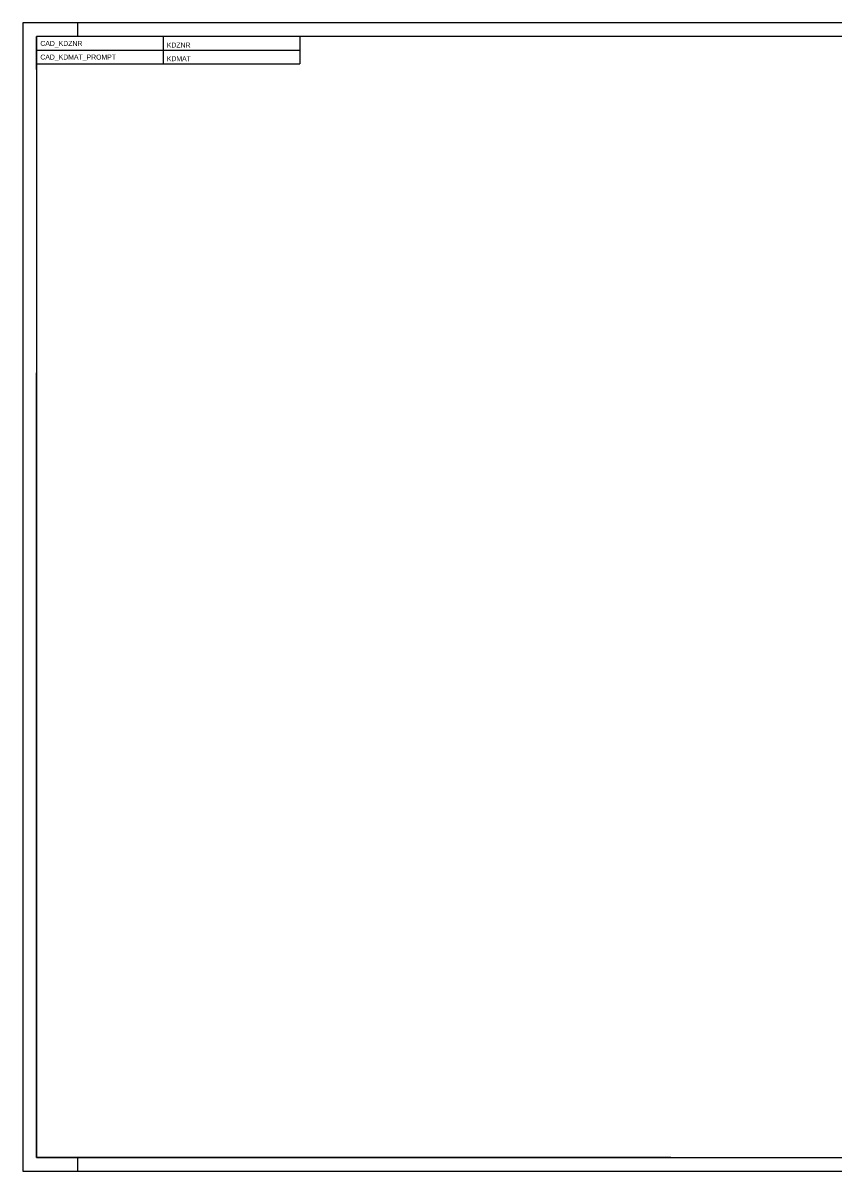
# Model space of a CAD drawing. Header units: millimetres. Extents: x -5 to 589, y -5 to 415.
# Drawn here: x -5 to 292, y -5 to 415 of the extents above; entities that cross this region are included whole.
import ezdxf

# ---------------------------------------------------------------- set-up
doc = ezdxf.new("R2010")
doc.units = ezdxf.units.MM
doc.header["$LTSCALE"] = 2
doc.layers.add('5', color=7, linetype='Continuous', lineweight=25)
doc.layers.add('5H', color=7, linetype='Continuous')
doc.layers.add('FRAME51', color=7, linetype='Continuous')
doc.styles.add('Arial', font='arial.ttf')

msp = doc.modelspace()

# ---------------------------------------------------------------- linework, layer by layer
msp.add_line((0, 400), (0, 365))
at = {"layer": '5', "color": 3, "linetype": 'Continuous'}
for p, q in [((15, 415), (15, 410)), ((15, 0), (15, -5))]:
    msp.add_line(p, q, dxfattribs=at)
at = {"layer": '5', "color": 7, "linetype": 'Continuous'}
msp.add_lwpolyline([(589, -5), (589, 415), (-5, 415), (-5, -5)], close=True, dxfattribs=at)
at = {"layer": '5', "color": 4}
msp.add_lwpolyline([(584, 65.8), (584, 410), (0, 410), (0, 0), (403, 0)], dxfattribs=at)
at = {"layer": '5H', "color": 7}
for p, q in [((0, 0), (0, 287)), ((232, 0), (0, 0))]:
    msp.add_line(p, q, dxfattribs=at)
at = {"layer": 'FRAME51', "color": 4}
msp.add_line((0, 398), (0, 410), dxfattribs=at)
at = {"layer": 'FRAME51', "color": 7, "linetype": 'Continuous'}
for p, q in [((46.25, 410), (46.25, 405)), ((0, 405), (96.25, 405)), ((46.25, 405), (46.25, 400))]:
    msp.add_line(p, q, dxfattribs=at)
at = {"layer": 'FRAME51', "color": 4, "linetype": 'Continuous'}
for p, q in [((96.25, 410), (96.25, 405)), ((96.25, 405), (96.25, 400)), ((0, 400), (96.25, 400))]:
    msp.add_line(p, q, dxfattribs=at)

# ---------------------------------------------------------------- texts
at = {"layer": 'FRAME51', "style": 'Arial'}
for tag, p in [('CAD_KDZNR', (1.36, 406.62)), ('KDZNR', (47.61, 406.02)), ('CAD_KDMAT_PROMPT', (1.36, 401.62)), ('KDMAT', (47.61, 401.02))]:
    msp.add_attdef(tag, p, '', height=1.8, dxfattribs=at)

doc.saveas('drawing.dxf')
